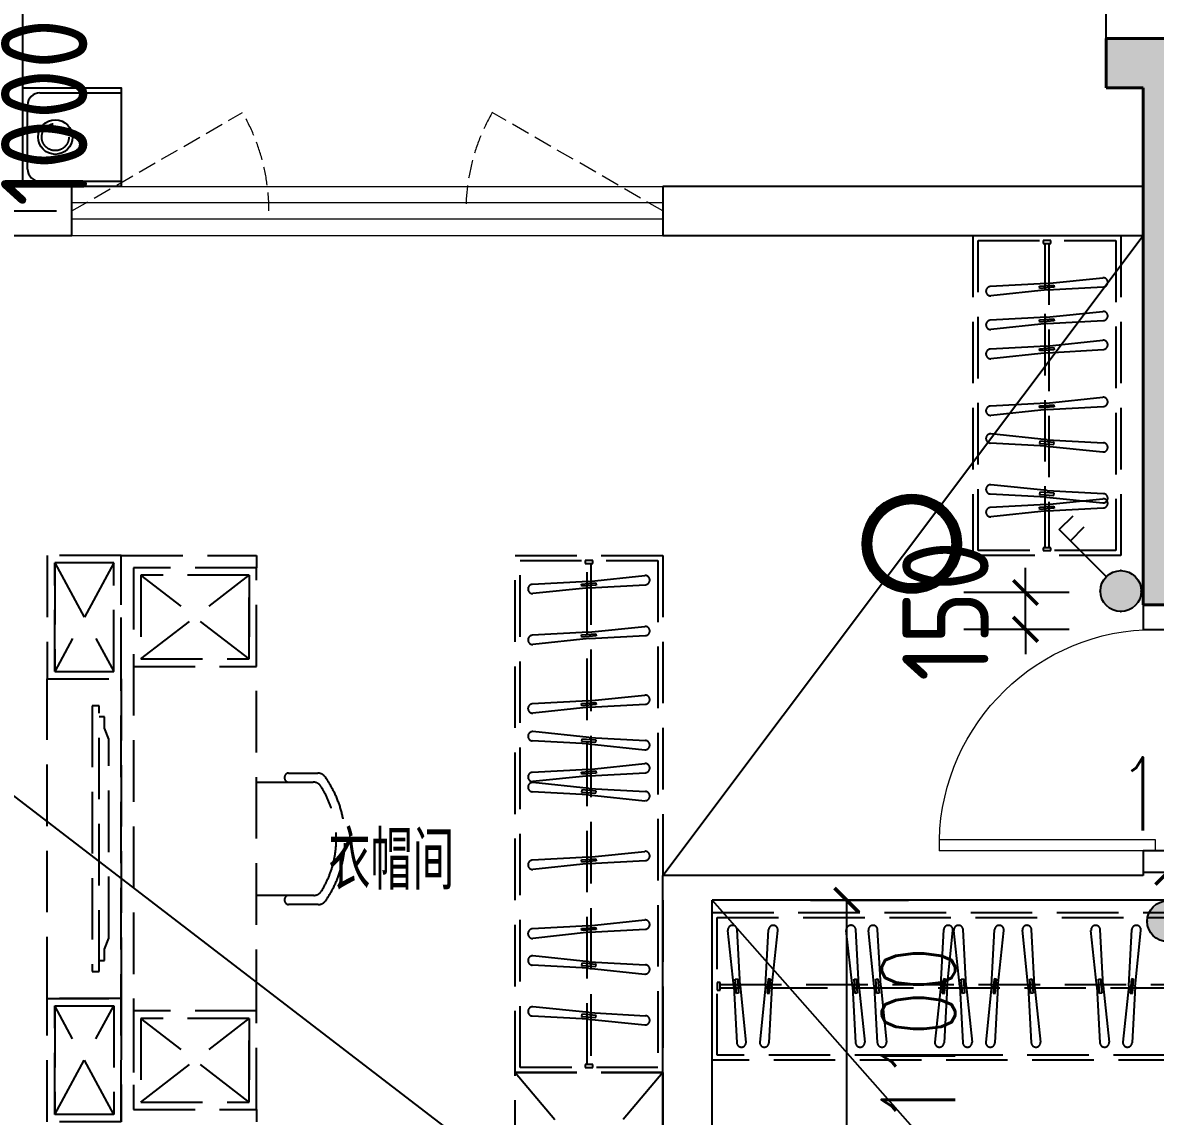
# Model space of a CAD drawing. Extents: x 3753737 to 4713801, y -857380 to 24339.
# Drawn here: x 4644049 to 4648649, y -765638 to -761195 of the extents above; entities that cross this region are included whole.
import ezdxf
from ezdxf.enums import TextEntityAlignment as Align

# ---------------------------------------------------------------- set-up
doc = ezdxf.new("R2010")
doc.units = 0
doc.header["$LTSCALE"] = 1000
doc.header["$MEASUREMENT"] = 0
doc.linetypes.add('A户型$0$DASH', pattern=[0.35, 0.25, -0.1])
doc.linetypes.add('DASH', pattern=[0.35, 0.25, -0.1])
doc.layers.get('0').update_dxf_attribs({"linetype": 'CONTINUOUS'})
doc.layers.get('Defpoints').update_dxf_attribs({"linetype": 'CONTINUOUS'})
for name, color, linetype in [('!!电气', 1, 'CONTINUOUS'), ('5fur', 175, 'CONTINUOUS'), ('EQUIP-照明', 3, 'CONTINUOUS'), ('TEL_TEXT', 7, 'CONTINUOUS'), ('VPIPE-雨水', 4, 'DASH'), ('WALL', 252, 'CONTINUOUS'), ('管', 193, 'CONTINUOUS')]:
    doc.layers.add(name, color=color, linetype=linetype)
for name, color, linetype, lineweight in [('COLUMN', 252, 'CONTINUOUS', 40), ('PUB_HATCH', 8, 'CONTINUOUS', 9), ('PUB_TEXT', 7, 'CONTINUOUS', 20), ('WINDOW', 146, 'CONTINUOUS', 20)]:
    doc.layers.add(name, color=color, linetype=linetype, lineweight=lineweight)
doc.styles.add('_TCH_DIM_T3', font='SIMPLEX.shx', dxfattribs={"width": 0.705882, "bigfont": 'GBCBIG.shx'})
doc.styles.add('_TEL_DIM', font='SIMPLEX', dxfattribs={"width": 0.8, "height": 3.5, "bigfont": 'HZTXT'})
doc.styles.get("Standard").update_dxf_attribs({"font": 'gbenor.shx', "bigfont": 'gbcbig.shx'})
doc.dimstyles.new('_TCH_ARCH&&100', dxfattribs={"dimtxt": 297.5, "dimasz": 100, "dimexe": 250, "dimexo": 300, "dimgap": 100, "dimtad": 1, "dimdec": 0, "dimzin": 0, "dimdsep": 46, "dimtxsty": '_TCH_DIM_T3', "dimblk": 'ARCHTICK', "dimcen": 0.09, "dimclrt": 7, "dimazin": 2, "dimtfac": 1, "dimtdec": 0, "dimtix": 1, "dimtmove": 2, "dimatfit": 3, "dimfxl": 1, "dimtolj": 1, "dimtzin": 0, "dimarcsym": 0})
doc.dimstyles.get("Standard").update_dxf_attribs({"dimscale": 100, "dimtxt": 3.5, "dimasz": 1, "dimexe": 2.5, "dimexo": 3, "dimgap": 1.5, "dimtad": 1, "dimdec": 0, "dimzin": 0, "dimdsep": 46, "dimtxsty": 'Standard', "dimblk": 'ARCHTICK', "dimcen": 0.09, "dimadec": 0, "dimazin": 0, "dimtfac": 1, "dimtdec": 0, "dimtix": 1, "dimtmove": 2, "dimatfit": 3, "dimfxl": 1, "dimtolj": 1, "dimtzin": 0, "dimarcsym": 0})

# ---------------------------------------------------------------- blocks, each defined once
blk = doc.blocks.new('dfgdfgsf')
at = {"layer": '5fur', "color": 252, "linetype": 'A户型$0$DASH'}
for p, q in [((2086566.6, -1251032.2), (2086536.6, -1251032.2)), ((2086536.6, -1251032.2), (2086536.6, -1251044.2)), ((2086536.6, -1251044.2), (2086566.6, -1251044.2)), ((2086559.1, -1251044.2), (2086559.1, -1252280.2)), ((2086566.6, -1251044.2), (2086566.6, -1251032.2)), ((2086550, -1251207.2), (2086778, -1251183.4)), ((2086550, -1251207.2), (2086321.1, -1251219.5)), ((2086552.1, -1251233.2), (2086324, -1251257)), ((2086552.1, -1251233.2), (2086781, -1251221)), ((2086550, -1251343.9), (2086777.6, -1251320.2)), ((2086550, -1251343.9), (2086321.1, -1251356.2)), ((2086552.1, -1251369.9), (2086324, -1251393.8)), ((2086552.1, -1251369.9), (2086781, -1251357.7)), ((2086550, -1251460.9), (2086321.1, -1251473.2)), ((2086550, -1251460.9), (2086778, -1251437.1)), ((2086552.1, -1251488.9), (2086324, -1251512.8)), ((2086552.3, -1251488.9), (2086781, -1251474.7)), ((2086550, -1251692.8), (2086321.1, -1251705.1)), ((2086550, -1251692.8), (2086778, -1251669)), ((2086552, -1251718.8), (2086323.9, -1251742.7)), ((2086552.1, -1251718.8), (2086781, -1251706.6)), ((2086552.1, -1251841.5), (2086324, -1251817.7)), ((2086552.1, -1251841.5), (2086781, -1251853.8)), ((2086550, -1251867.5), (2086321.1, -1251855.3)), ((2086550, -1251867.5), (2086778, -1251891.4)), ((2086552.1, -1252048.4), (2086324, -1252024.5)), ((2086550, -1252074.4), (2086321.1, -1252062.1)), ((2086552.1, -1252048.4), (2086781, -1252060.6)), ((2086550, -1252104.9), (2086321.1, -1252117.2)), ((2086550, -1252074.4), (2086778, -1252098.2)), ((2086550, -1252104.9), (2086778, -1252081.1)), ((2086552.1, -1252130.9), (2086324, -1252154.8)), ((2086552.1, -1252130.9), (2086781, -1252118.7)), ((2086566.6, -1252280.2), (2086536.6, -1252280.2)), ((2086536.6, -1252280.2), (2086536.6, -1252292.2)), ((2086536.6, -1252292.2), (2086566.6, -1252292.2)), ((2086566.6, -1252292.2), (2086566.6, -1252280.2)), ((2082791.6, -1252312.2), (2083341.6, -1252312.2)), ((2082791.6, -1254612.2), (2082791.6, -1252312.2)), ((2083341.6, -1252312.2), (2083341.6, -1252362.2)), ((2084706.6, -1252332.2), (2084676.6, -1252332.2)), ((2084676.6, -1252332.2), (2084676.6, -1252344.2)), ((2084676.6, -1252344.2), (2084706.6, -1252344.2)), ((2084699.1, -1252344.2), (2084699.1, -1254380.2)), ((2084706.6, -1252344.2), (2084706.6, -1252332.2)), ((2083341.6, -1252362.2), (2082841.6, -1252362.2)), ((2082841.6, -1252362.2), (2082841.6, -1254562.2)), ((2084690, -1252416.9), (2084918.1, -1252393.1)), ((2084690, -1252416.9), (2084461.1, -1252429.1)), ((2084692.1, -1252442.9), (2084921, -1252430.7)), ((2084692.1, -1252442.9), (2084464, -1252466.7)), ((2084690, -1252623.7), (2084461.1, -1252636)), ((2084690, -1252623.7), (2084918.1, -1252599.9)), ((2084692.1, -1252649.7), (2084464, -1252673.6)), ((2084692.1, -1252649.7), (2084921, -1252637.5)), ((2083341.6, -1254162.2), (2083341.6, -1252762.2)), ((2084690, -1252902.5), (2084918.1, -1252878.7)), ((2084690, -1252902.5), (2084461.1, -1252914.8)), ((2084692, -1252928.5), (2084463.9, -1252952.3)), ((2084692.1, -1252928.5), (2084921, -1252916.3)), ((2084692.1, -1253051.2), (2084464, -1253027.4)), ((2084690, -1253077.2), (2084461.1, -1253065)), ((2084690, -1253077.2), (2084918.1, -1253101.1)), ((2084692.1, -1253051.2), (2084921, -1253063.5)), ((2084690, -1253180.6), (2084918.1, -1253156.8)), ((2083455.1, -1253212.4), (2083455.1, -1253216.1)), ((2083471.7, -1253195.9), (2083589.8, -1253195.9)), ((2084690, -1253180.6), (2084461.1, -1253192.8)), ((2084692.1, -1253206.6), (2084464, -1253230.4)), ((2084692.1, -1253206.6), (2084921, -1253194.4)), ((2083341.6, -1253232.7), (2083571.8, -1253232.7)), ((2084692.1, -1253258.1), (2084464, -1253234.2)), ((2084692.1, -1253258.1), (2084921, -1253270.3)), ((2084690, -1253284.1), (2084461.1, -1253271.8)), ((2084690, -1253284.1), (2084918.1, -1253307.9)), ((2084690, -1253537.4), (2084461.1, -1253549.7)), ((2084690, -1253537.4), (2084917.6, -1253513.7)), ((2084692.1, -1253563.5), (2084464, -1253587.3)), ((2084692.1, -1253563.5), (2084921, -1253551.2)), ((2083573.7, -1253692.7), (2083341.6, -1253692.7)), ((2083455.1, -1253709.2), (2083455.1, -1253712.9)), ((2083591.6, -1253730), (2083471.7, -1253730)), ((2084690, -1253816.2), (2084461.1, -1253828.5)), ((2084690, -1253816.2), (2084918.1, -1253792.4)), ((2084692, -1253842.3), (2084464, -1253868.1)), ((2084692.1, -1253842.2), (2084921, -1253830)), ((2085279.3, -1254062.7), (2085255.5, -1253834.7)), ((2085305.3, -1254060.6), (2085293.1, -1253831.7)), ((2085408.7, -1254060.6), (2085420.9, -1253831.7)), ((2085434.7, -1254062.7), (2085458.5, -1253834.7)), ((2085761.5, -1254062.6), (2085735.7, -1253834.7)), ((2085787.6, -1254060.6), (2085775.3, -1253831.7)), ((2085850, -1254062.7), (2085826.2, -1253834.7)), ((2085876.1, -1254060.6), (2085863.8, -1253831.7)), ((2086119.7, -1254060.6), (2086131.9, -1253831.7)), ((2086145.7, -1254062.7), (2086169.5, -1253834.7)), ((2086197.2, -1254062.7), (2086173.3, -1253834.7)), ((2086223.2, -1254060.6), (2086210.9, -1253831.7)), ((2086326.5, -1254060.6), (2086338.8, -1253831.7)), ((2086352.5, -1254062.7), (2086376.4, -1253834.7)), ((2086475.2, -1254062.6), (2086451.4, -1253834.6)), ((2086501.3, -1254060.6), (2086489, -1253831.7)), ((2086754, -1254062.7), (2086730.2, -1253834.7)), ((2086780, -1254060.6), (2086767.8, -1253831.7)), ((2086883.4, -1254060.6), (2086895.7, -1253831.7)), ((2086909.4, -1254062.7), (2086933.2, -1253834.7)), ((2084692.1, -1253962.2), (2084464, -1253938.4)), ((2084690, -1253988.3), (2084461.1, -1253976)), ((2084690, -1253988.3), (2084918.1, -1254012.1)), ((2084692.1, -1253962.2), (2084921, -1253974.5)), ((2085223.6, -1254047.2), (2085211.6, -1254047.2)), ((2085211.6, -1254047.2), (2085211.6, -1254077.2)), ((2085223.6, -1254077.2), (2085223.6, -1254047.2)), ((2085211.6, -1254077.2), (2085223.6, -1254077.2)), ((2087059.6, -1254069.7), (2085223.6, -1254069.7)), ((2085279.3, -1254062.7), (2085291.6, -1254291.6)), ((2085305.3, -1254060.6), (2085329.1, -1254288.7)), ((2085408.7, -1254060.6), (2085384.9, -1254288.7)), ((2085434.7, -1254062.7), (2085422.5, -1254291.6)), ((2085761.5, -1254062.7), (2085773.8, -1254291.6)), ((2085787.6, -1254060.6), (2085811.4, -1254288.7)), ((2085850, -1254062.7), (2085862.3, -1254291.6)), ((2085876.1, -1254060.6), (2085899.9, -1254288.7)), ((2086119.7, -1254060.6), (2086095.9, -1254288.7)), ((2086145.7, -1254062.7), (2086133.5, -1254291.6)), ((2086197.2, -1254062.7), (2086209.4, -1254291.6)), ((2086223.2, -1254060.6), (2086247, -1254288.7)), ((2086326.5, -1254060.6), (2086302.7, -1254288.7)), ((2086352.5, -1254062.7), (2086340.3, -1254291.6)), ((2086475.2, -1254062.7), (2086487.5, -1254291.6)), ((2086501.3, -1254060.6), (2086525.1, -1254288.7)), ((2086754, -1254062.7), (2086766.3, -1254291.6)), ((2086780, -1254060.6), (2086803.9, -1254288.7)), ((2086883.4, -1254060.6), (2086859.6, -1254288.7)), ((2086909.4, -1254062.7), (2086897.2, -1254291.6)), ((2084690, -1254195.1), (2084461.1, -1254182.8)), ((2084692.1, -1254169.1), (2084464, -1254145.3)), ((2084692.1, -1254169.1), (2084921, -1254181.3)), ((2084690, -1254195.1), (2084918.1, -1254218.9)), ((2084991.6, -1254412.2), (2084391.6, -1255125.1)), ((2084391.6, -1254412.2), (2084991.6, -1255125.1)), ((2084391.6, -1254412.2), (2084991.6, -1254412.2)), ((2084391.6, -1255125.1), (2084391.6, -1254412.2)), ((2084706.6, -1254380.2), (2084676.6, -1254380.2)), ((2084676.6, -1254380.2), (2084676.6, -1254392.2)), ((2084676.6, -1254392.2), (2084706.6, -1254392.2)), ((2084706.6, -1254392.2), (2084706.6, -1254380.2)), ((2084991.6, -1254412.2), (2084991.6, -1255125.1)), ((2082841.6, -1254562.2), (2083341.6, -1254562.2)), ((2083341.6, -1254562.2), (2083341.6, -1254612.2))]:
    blk.add_line(p, q, dxfattribs=at)
at = {"layer": '5fur', "color": 252, "linetype": 'A户型$0$DASH', "extrusion": (-0.677281, 0.735724, 0)}
for p, q in [((2082701.9, -1252922.2), (2082673.3, -1252922.2)), ((2082673.3, -1252922.2), (2082673.3, -1254002.2)), ((2082701.9, -1254002.2), (2082701.9, -1252922.2)), ((2082723.5, -1252967.4), (2082701.9, -1252967.4)), ((2082723.5, -1253012.7), (2082723.5, -1252967.4)), ((2082741.6, -1253057.9), (2082723.5, -1253012.7)), ((2082741.6, -1253866.5), (2082741.6, -1253057.9)), ((2082723.5, -1253911.7), (2082741.6, -1253866.5)), ((2082723.5, -1253956.9), (2082723.5, -1253911.7)), ((2082701.9, -1253956.9), (2082723.5, -1253956.9)), ((2082673.3, -1254002.2), (2082701.9, -1254002.2))]:
    blk.add_line(p, q, dxfattribs=at)
at = {"layer": '5fur', "color": 252, "linetype": 'A户型$0$DASH'}
for points in [[(2086851.6, -1252312.2), (2086251.6, -1252312.2), (2086251.6, -1251012.2), (2086851.6, -1251012.2)], [(2086831.6, -1252292.2), (2086271.6, -1252292.2), (2086271.6, -1251032.2), (2086831.6, -1251032.2)], [(2086580, -1251222.3), (2086522.1, -1251226.9), (2086521.4, -1251218.2), (2086579.3, -1251213.6)], [(2086580, -1251359), (2086522.1, -1251363.6), (2086521.4, -1251354.9), (2086579.3, -1251350.4)], [(2086580, -1251476), (2086522.1, -1251480.6), (2086521.4, -1251471.9), (2086579.3, -1251467.4)], [(2086580, -1251707.9), (2086522.1, -1251712.5), (2086521.4, -1251703.8), (2086579.3, -1251699.2)], [(2086580, -1251852.5), (2086522.1, -1251847.9), (2086521.4, -1251856.6), (2086579.3, -1251861.1)], [(2086580, -1252059.3), (2086522.1, -1252054.7), (2086521.4, -1252063.4), (2086579.3, -1252068)], [(2086580, -1252120), (2086522.1, -1252124.6), (2086521.4, -1252115.9), (2086579.3, -1252111.4)], [(2082791.6, -1252312.2), (2082491.6, -1252312.2), (2082491.6, -1252813.2), (2082791.6, -1252813.2)], [(2082761.6, -1252342.2), (2082521.6, -1252342.2), (2082521.6, -1252783.2), (2082761.6, -1252783.2)], [(2084991.6, -1254412.2), (2084391.6, -1254412.2), (2084391.6, -1252312.2), (2084991.6, -1252312.2)], [(2084971.6, -1254392.2), (2084411.6, -1254392.2), (2084411.6, -1252332.2), (2084971.6, -1252332.2)], [(2082841.6, -1252762.2), (2083341.6, -1252762.2), (2083341.6, -1252362.2), (2082841.6, -1252362.2)], [(2082871.6, -1252732.2), (2083311.6, -1252732.2), (2083311.6, -1252392.2), (2082871.6, -1252392.2)], [(2084720, -1252432), (2084662.1, -1252436.6), (2084661.5, -1252427.9), (2084719.3, -1252423.3)], [(2084720, -1252638.8), (2084662.1, -1252643.4), (2084661.5, -1252634.7), (2084719.3, -1252630.1)], [(2082791.6, -1252813.2), (2082791.6, -1254111.2), (2082491.6, -1254111.2), (2082491.6, -1252813.2)], [(2084720, -1252917.6), (2084662.1, -1252922.2), (2084661.5, -1252913.5), (2084719.3, -1252908.9)], [(2084720, -1253062.1), (2084662.1, -1253057.6), (2084661.5, -1253066.2), (2084719.3, -1253070.8)], [(2084720, -1253195.7), (2084662.1, -1253200.3), (2084661.5, -1253191.6), (2084719.3, -1253187)], [(2084720, -1253269), (2084662.1, -1253264.4), (2084661.5, -1253273.1), (2084719.3, -1253277.6)], [(2084720, -1253552.5), (2084662.1, -1253557.1), (2084661.5, -1253548.4), (2084719.3, -1253543.9)], [(2085191.6, -1254362.2), (2085191.6, -1253762.2), (2087091.6, -1253762.2), (2087091.6, -1254362.2)], [(2085211.6, -1254342.2), (2085211.6, -1253782.2), (2087071.6, -1253782.2), (2087071.6, -1254342.2)], [(2084720, -1253831.3), (2084662.1, -1253835.9), (2084661.5, -1253827.2), (2084719.3, -1253822.7)], [(2084720, -1253973.2), (2084662.1, -1253968.6), (2084661.5, -1253977.3), (2084719.3, -1253981.8)], [(2085290.2, -1254090.6), (2085285.7, -1254032.8), (2085294.3, -1254032.1), (2085298.9, -1254089.9)], [(2085423.8, -1254090.6), (2085428.4, -1254032.8), (2085419.7, -1254032.1), (2085415.1, -1254089.9)], [(2085772.5, -1254090.6), (2085767.9, -1254032.8), (2085776.6, -1254032.1), (2085781.1, -1254089.9)], [(2085861, -1254090.6), (2085856.4, -1254032.8), (2085865.1, -1254032.1), (2085869.6, -1254089.9)], [(2086134.8, -1254090.6), (2086139.4, -1254032.8), (2086130.7, -1254032.1), (2086126.1, -1254089.9)], [(2086208.1, -1254090.6), (2086203.5, -1254032.8), (2086212.2, -1254032.1), (2086216.7, -1254089.9)], [(2086341.6, -1254090.6), (2086346.2, -1254032.8), (2086337.5, -1254032.1), (2086333, -1254089.9)], [(2086486.2, -1254090.6), (2086481.6, -1254032.8), (2086490.3, -1254032.1), (2086494.8, -1254089.9)], [(2086764.9, -1254090.6), (2086760.4, -1254032.8), (2086769.1, -1254032.1), (2086773.6, -1254089.9)], [(2086898.5, -1254090.6), (2086903.1, -1254032.8), (2086894.4, -1254032.1), (2086889.8, -1254089.9)], [(2082791.6, -1254612.2), (2082491.6, -1254612.2), (2082491.6, -1254111.2), (2082791.6, -1254111.2)], [(2082761.6, -1254582.2), (2082521.6, -1254582.2), (2082521.6, -1254141.2), (2082761.6, -1254141.2)], [(2082841.6, -1254562.2), (2083341.6, -1254562.2), (2083341.6, -1254162.2), (2082841.6, -1254162.2)], [(2084720, -1254180), (2084662.1, -1254175.4), (2084661.5, -1254184.1), (2084719.3, -1254188.7)], [(2082871.6, -1254532.2), (2083311.6, -1254532.2), (2083311.6, -1254192.2), (2082871.6, -1254192.2)]]:
    blk.add_lwpolyline(points, close=True, dxfattribs=at)
for points in [[(2086544.1, -1252280.2), (2086544.1, -1251044.2)], [(2082761.6, -1252342.2), (2082521.6, -1252783.2), (2082521.6, -1252342.2), (2082761.6, -1252783.2)], [(2084684.1, -1254380.2), (2084684.1, -1252344.2)], [(2082871.6, -1252732.2), (2083311.6, -1252392.2), (2083311.6, -1252732.2), (2082871.6, -1252392.2)], [(2085223.6, -1254054.7), (2087059.6, -1254054.7)], [(2082761.6, -1254582.2), (2082521.6, -1254141.2), (2082521.6, -1254582.2), (2082761.6, -1254141.2)], [(2082871.6, -1254532.2), (2083311.6, -1254192.2), (2083311.6, -1254532.2), (2082871.6, -1254192.2)]]:
    blk.add_lwpolyline(points, dxfattribs=at)
for centre, radius, start, end in [((2086779.5, -1251202.2), 18.8, 274.5125, 94.5125), ((2086322.5, -1251238.2), 18.8, 94.5125, 274.5125), ((2086779.5, -1251338.9), 18.8, 274.5125, 94.5125), ((2086322.5, -1251375), 18.8, 94.5125, 274.5125), ((2086323.5, -1251492.9), 19.9, 97.2513, 271.6273), ((2086779.5, -1251455.9), 18.8, 274.5125, 94.5125), ((2086779.5, -1251687.8), 18.8, 274.5125, 94.5125), ((2086322.4, -1251723.9), 18.8, 94.5125, 274.5125), ((2086322.5, -1251836.5), 18.8, 85.4875, 265.4875), ((2086779.5, -1251872.6), 18.8, 265.4875, 85.4875), ((2086322.5, -1252043.3), 18.8, 85.4875, 265.4875), ((2086779.5, -1252079.4), 18.8, 265.4875, 85.4875), ((2086322.5, -1252136), 18.8, 94.5125, 274.5125), ((2086779.5, -1252099.9), 18.8, 274.5125, 94.5125), ((2084919.5, -1252411.9), 18.8, 274.5125, 94.5125), ((2084462.6, -1252447.9), 18.8, 94.5125, 274.5125), ((2084919.5, -1252618.7), 18.8, 274.5125, 94.5125), ((2084462.6, -1252654.8), 18.8, 94.5125, 274.5125), ((2084919.5, -1252897.5), 18.8, 274.5125, 94.5125), ((2084462.5, -1252933.6), 18.8, 94.5125, 274.5125), ((2084462.6, -1253046.2), 18.8, 85.4875, 265.4875), ((2084919.5, -1253082.3), 18.8, 265.4875, 85.4875), ((2084919.5, -1253175.6), 18.8, 274.5125, 94.5125), ((2083471.7, -1253212.4), 16.6, 90, 180), ((2083471.7, -1253216.1), 16.6, 180, 270), ((2083589.8, -1253232.7), 36.8, 35.5996, 90), ((2083266.3, -1253464.2), 434.6, 324.8603, 35.5996), ((2084462.6, -1253211.6), 18.8, 94.5125, 274.5125), ((2083571.8, -1253269.5), 36.8, 32.5234, 90), ((2083266.3, -1253464.2), 399, 328.0588, 32.5234), ((2084462.6, -1253253), 18.8, 85.4875, 265.4875), ((2084919.5, -1253289.1), 18.8, 265.4875, 85.4875), ((2084919.5, -1253532.4), 18.8, 274.5125, 94.5125), ((2084462.6, -1253568.5), 18.8, 94.5125, 274.5125), ((2083573.7, -1253655.9), 36.8, 270, 328.0588), ((2083471.7, -1253709.2), 16.6, 90, 180), ((2083472.6, -1253712.5), 17.5, 181.2281, 267.034), ((2083591.6, -1253693.2), 36.8, 270, 324.8603), ((2084919.5, -1253811.2), 18.8, 274.5125, 94.5125), ((2085274.3, -1253833.2), 18.8, 4.5125, 184.5125), ((2085439.7, -1253833.2), 18.8, 355.4875, 175.4875), ((2085755.6, -1253834.1), 19.9, 6.933, 181.6375), ((2085845, -1253833.2), 18.8, 4.5125, 184.5125), ((2086150.7, -1253833.2), 18.8, 355.4875, 175.4875), ((2086192.1, -1253833.2), 18.8, 4.5125, 184.5125), ((2086357.6, -1253833.2), 18.8, 355.4875, 175.4875), ((2086470.2, -1253833.1), 18.8, 4.5125, 184.5125), ((2086749, -1253833.2), 18.8, 4.5125, 184.5125), ((2086914.4, -1253833.2), 18.8, 355.4875, 175.4875), ((2084463.5, -1253848.2), 19.9, 96.933, 271.6375), ((2084462.6, -1253957.2), 18.8, 85.4875, 265.4875), ((2084919.5, -1253993.3), 18.8, 265.4875, 85.4875), ((2084462.6, -1254164), 18.8, 85.4875, 265.4875), ((2084919.5, -1254200.1), 18.8, 265.4875, 85.4875), ((2085310.4, -1254290.2), 18.8, 184.5125, 4.5125), ((2085403.7, -1254290.2), 18.8, 175.4875, 355.4875), ((2085792.6, -1254290.2), 18.8, 184.5125, 4.5125), ((2085881.1, -1254290.2), 18.8, 184.5125, 4.5125), ((2086114.7, -1254290.2), 18.8, 175.4875, 355.4875), ((2086228.2, -1254290.2), 18.8, 184.5125, 4.5125), ((2086321.5, -1254290.2), 18.8, 175.4875, 355.4875), ((2086506.3, -1254290.2), 18.8, 184.5125, 4.5125), ((2086785.1, -1254290.2), 18.8, 184.5125, 4.5125), ((2086878.4, -1254290.2), 18.8, 175.4875, 355.4875)]:
    blk.add_arc(centre, radius, start, end, dxfattribs=at)
blk = doc.blocks.new('GDGDGRD')
at = {"layer": 'PUB_HATCH'}
blk.add_hatch(color=256, dxfattribs=at).paths.add_polyline_path([(431966.6, 293615.4), (431616.6, 293615.4), (431616.6, 293415.4), (431766.6, 293415.4), (431766.6, 291315.4), (432166.6, 291315.4), (432166.6, 291515.4), (431966.6, 291515.4)])
at = {"layer": 'COLUMN', "color": 252}
for p, q in [((431966.6, 293615.4), (431616.6, 293615.4)), ((431616.6, 293615.4), (431616.6, 293415.4)), ((431616.6, 293415.4), (431766.6, 293415.4)), ((431766.6, 293415.4), (431766.6, 291315.4)), ((431766.6, 291315.4), (432166.6, 291315.4))]:
    blk.add_line(p, q, dxfattribs=at)
blk = doc.blocks.new('A$C3EB2330C')
at = {"layer": '管', "color": 252}
for p, q in [((0, 380), (330, 380)), ((380, 330), (380, 70)), ((330, 20), (0, 20))]:
    blk.add_line(p, q, dxfattribs=at)
blk.add_lwpolyline([(400, 400), (400, 0), (0, 0), (0, 400)], close=True, dxfattribs=at)
for centre, start, end in [((330, 330), 0, 90), ((330, 70), 270, 360)]:
    blk.add_arc(centre, 50, start, end, dxfattribs=at)
blk.add_ellipse((267.5, 200), major_axis=(-49.5, -49.5), ratio=1, start_param=-0.785398, end_param=5.497787, dxfattribs=at)
blk = doc.blocks.new('$DorLib2D$00000001')
for p, q in [((0.45, 0.975), (0.5, 0.975)), ((0.45, 0), (0.45, 0.975)), ((0.5, 0), (0.5, 0.975)), ((0.5, 0), (0.45, 0))]:
    blk.add_line(p, q)
at = {"lineweight": 13}
blk.add_arc((0.475, 0), 0.975, 91.4693, 180, dxfattribs=at)
blk = doc.blocks.new('$WINLIB2D$00000001')
at = {"color": 0}
for points in [[(-0.5, 0.5), (-0.5, -0.5)], [(-0.5, 0.5), (0.5, 0.5)], [(0.5, -0.5), (0.5, 0.5)], [(0.5, 0.1667), (-0.5, 0.1667)], [(0.5, -0.1667), (-0.5, -0.1667)], [(-0.5, -0.5), (0.5, -0.5)]]:
    blk.add_lwpolyline(points, dxfattribs=at)
blk = doc.blocks.new('A$C100F5A36')
at = {"layer": 'VPIPE-雨水', "color": 252}
blk.add_circle((18535, -12282.4), 55, dxfattribs=at)
at = {"layer": 'WALL', "color": 252}
for p, q in [((22802.5, -12082.4), (22802.5, -8082.4)), ((18402.5, -12482.4), (18402.5, -9682.4)), ((22802.5, -12082.4), (22952.5, -12082.4)), ((22952.5, -12482.4), (22952.5, -12082.4)), ((18602.5, -12482.4), (18402.5, -12482.4)), ((18602.5, -12682.4), (18602.5, -12482.4)), ((22952.5, -12482.4), (21002.5, -12482.4)), ((21002.5, -12482.4), (21002.5, -12682.4)), ((18302.5, -12682.4), (18602.5, -12682.4)), ((21002.5, -12682.4), (22952.5, -12682.4)), ((22952.5, -14082.4), (22952.5, -12682.4)), ((22952.4, -14082.4), (22952.4, -14282.4)), ((22952.4, -14282.4), (23052.4, -14282.4)), ((23052.4, -15182.4), (22952.4, -15182.4)), ((22952.4, -15182.4), (22952.4, -15282.4)), ((21002.5, -16982.4), (21002.5, -15282.4)), ((22952.4, -15282.4), (21002.5, -15282.4)), ((21202.5, -17082.4), (21202.5, -15382.4)), ((23052.4, -15382.4), (21202.5, -15382.4))]:
    blk.add_line(p, q, dxfattribs=at)
at = {"layer": 'WINDOW', "color": 252, "linetype": 'DASH', "ltscale": 0.3}
for points in [[(18602.5, -12582.4), (19295.3, -12182.4, -0.131652), (19402.5, -12582.4)], [(21002.5, -12582.4), (20309.6, -12182.4, 0.131652), (20202.5, -12582.4)]]:
    blk.add_lwpolyline(points, format="xyb", dxfattribs=at)
at = {"color": 252}
blk.add_blockref('GDGDGRD', (-408814.1, -305497.8), dxfattribs=at)
at = {"layer": 'WINDOW', "color": 252}
for name, p, xscale, yscale, zscale, rotation in [('$WINLIB2D$00000001', (19802.5, -12582.4), 2400, -200, 2400, 1.267179831401196e-08), ('$DorLib2D$00000001', (23002.4, -14732.4), -900, 900, -900, 89.99999999296047)]:
    blk.add_blockref(name, p, dxfattribs=dict(at, xscale=xscale, yscale=yscale, zscale=zscale, rotation=rotation))
blk.add_blockref('dfgdfgsf', (-2063989.1, 1238329.8), dxfattribs=at)
at = {"layer": '管', "color": 252, "rotation": 180}
blk.add_blockref('A$C3EB2330C', (18802.5, -12082.4), dxfattribs=at)
at = {"layer": 'PUB_TEXT', "color": 252}
blk.add_text('衣帽间', height=236.31, dxfattribs=at).set_placement((19644.9, -15339.9))
blk = doc.blocks.new('$equip$00001962')
for p, q in [((0.147, 0.356), (0.625, 0.833)), ((0.625, 0.833), (0.766, 0.692))]:
    blk.add_line(p, q)
blk.add_circle((0, 0.208), 0.208)
for p in [(0, 0.417), (-0.208, 0.208), (0.208, 0.208), (0, 0)]:
    blk.add_point(p)
for points in [[(-0.104, 0.389), (0.104, 0.389), (-0.18, 0.313), (0.18, 0.313)], [(0, 0.417), (0, 0.417), (-0.104, 0.389), (0.104, 0.389)], [(-0.18, 0.313), (0.18, 0.313), (-0.208, 0.208), (0.208, 0.208)], [(-0.18, 0.104), (0.18, 0.104), (-0.208, 0.208), (0.208, 0.208)], [(-0.104, 0.028), (0.104, 0.028), (-0.18, 0.104), (0.18, 0.104)], [(0, 0), (0, 0), (-0.104, 0.028), (0.104, 0.028)]]:
    blk.add_solid(points)
at = {"layer": 'TEL_TEXT', "style": '_TEL_DIM', "flags": 1}
blk.add_attdef('A', text='', height=0.00002, dxfattribs=at).set_placement((0, 0), align=Align.MIDDLE_CENTER)
blk = doc.blocks.new('$equip$00001963')
for p, q in [((0.147, 0.356), (0.625, 0.833)), ((0.625, 0.833), (0.766, 0.692)), ((0.512, 0.72), (0.653, 0.579))]:
    blk.add_line(p, q)
blk.add_circle((0, 0.208), 0.208)
for p in [(0, 0.417), (-0.208, 0.208), (0.208, 0.208), (0, 0)]:
    blk.add_point(p)
for points in [[(-0.104, 0.389), (0.104, 0.389), (-0.18, 0.313), (0.18, 0.313)], [(0, 0.417), (0, 0.417), (-0.104, 0.389), (0.104, 0.389)], [(-0.18, 0.313), (0.18, 0.313), (-0.208, 0.208), (0.208, 0.208)], [(-0.18, 0.104), (0.18, 0.104), (-0.208, 0.208), (0.208, 0.208)], [(-0.104, 0.028), (0.104, 0.028), (-0.18, 0.104), (0.18, 0.104)], [(0, 0), (0, 0), (-0.104, 0.028), (0.104, 0.028)]]:
    blk.add_solid(points)
at = {"layer": 'TEL_TEXT', "style": '_TEL_DIM', "flags": 1}
blk.add_attdef('A', text='', height=0.00002, dxfattribs=at).set_placement((0, 0), align=Align.MIDDLE_CENTER)
blk = doc.blocks.new('_ArchTick')
at = {"color": 0, "linetype": 'ByBlock', "const_width": 0.15}
blk.add_lwpolyline([(-0.5, -0.5), (0.5, 0.5)], dxfattribs=at)
blk = doc.blocks.new('*D292')
at = {"layer": '!!电气', "color": 0, "lineweight": -2, "transparency": 16777216}
for p, q in [((4648121.3, -763509.6), (4648121.3, -763409.6)), ((4648298.6, -763509.6), (4647871.3, -763509.6)), ((4648121.3, -763659.6), (4648121.3, -763509.6)), ((4648298.6, -763659.6), (4647871.3, -763659.6)), ((4648121.3, -763659.6), (4648121.3, -763759.6))]:
    blk.add_line(p, q, dxfattribs=at)
at = {"layer": 'Defpoints', "color": 0, "transparency": 16777216}
for p in [(4648121.3, -763509.6), (4648598.6, -763509.6), (4648598.6, -763659.6)]:
    blk.add_point(p, dxfattribs=at)
at = {"layer": '!!电气', "color": 0, "lineweight": -2, "transparency": 16777216, "xscale": 100, "yscale": 100, "zscale": 100}
for p, rotation in [((4648121.3, -763509.6), 270), ((4648121.3, -763659.6), 90)]:
    blk.add_blockref('_ArchTick', p, dxfattribs=dict(at, rotation=rotation))
at = {"layer": '!!电气', "color": 0, "transparency": 16777216, "insert": (4647796.3, -763584.6), "char_height": 350, "attachment_point": 5, "rotation": 90}
blk.add_mtext('\\A1;150', dxfattribs=at)
blk = doc.blocks.new('$equip$00001150')
at = {"const_width": 0.1}
blk.add_lwpolyline([(-0.45, 0, 1), (0.45, 0, 1)], format="xyb", close=True, dxfattribs=at)
blk.add_circle((0, 0), 0.5)
at = {"flags": 9}
blk.add_attdef('A', (0, 0), '', height=0.00002, dxfattribs=at)
blk = doc.blocks.new('*D293')
at = {"layer": '!!电气', "color": 0, "lineweight": -2, "transparency": 16777216}
for p, q in [((4643548.6, -761936.6), (4643548.6, -762309.6)), ((4643848.6, -761936.6), (4643848.6, -762309.6)), ((4643848.6, -762059.6), (4643548.6, -762059.6))]:
    blk.add_line(p, q, dxfattribs=at)
at = {"layer": 'Defpoints', "color": 0, "transparency": 16777216}
for p in [(4643548.6, -761636.6), (4643848.6, -761636.6), (4643548.6, -762059.6)]:
    blk.add_point(p, dxfattribs=at)
at = {"layer": '!!电气', "color": 0, "lineweight": -2, "transparency": 16777216, "xscale": 100, "yscale": 100, "zscale": 100, "rotation": 180}
blk.add_blockref('_ArchTick', (4643548.6, -762059.6), dxfattribs=at)
at = {"layer": '!!电气', "color": 0, "lineweight": -2, "transparency": 16777216, "xscale": 100, "yscale": 100, "zscale": 100}
blk.add_blockref('_ArchTick', (4643848.6, -762059.6), dxfattribs=at)
at = {"layer": '!!电气', "color": 0, "transparency": 16777216, "insert": (4643698.6, -762320.5), "char_height": 350, "attachment_point": 5}
blk.add_mtext('\\A1;300', dxfattribs=at)
blk = doc.blocks.new('*D294')
at = {"layer": '!!电气', "color": 0, "lineweight": -2, "transparency": 16777216}
for p, q in [((4643935.9, -760959.6), (4643935.9, -760859.6)), ((4643800.7, -760959.6), (4644185.9, -760959.6)), ((4643935.9, -761959.6), (4643935.9, -760959.6)), ((4643800.7, -761959.6), (4644185.9, -761959.6)), ((4643935.9, -761959.6), (4643935.9, -762059.6))]:
    blk.add_line(p, q, dxfattribs=at)
at = {"layer": 'Defpoints', "color": 0, "transparency": 16777216}
for p in [(4643500.7, -760959.6), (4643935.9, -760959.6), (4643500.7, -761959.6)]:
    blk.add_point(p, dxfattribs=at)
at = {"layer": '!!电气', "color": 0, "lineweight": -2, "transparency": 16777216, "xscale": 100, "yscale": 100, "zscale": 100}
for p, rotation in [((4643935.9, -760959.6), 270), ((4643935.9, -761959.6), 90)]:
    blk.add_blockref('_ArchTick', p, dxfattribs=dict(at, rotation=rotation))
at = {"layer": '!!电气', "color": 0, "transparency": 16777216, "insert": (4644136, -761559.6), "char_height": 350, "attachment_point": 5, "rotation": 90}
blk.add_mtext('\\A1;1000', dxfattribs=at)
blk = doc.blocks.new('*D354')
at = {"layer": '!!电气', "color": 0, "lineweight": -2, "transparency": 16777216}
for p, q in [((4647248.7, -764759.6), (4647645.5, -764759.6)), ((4647395.5, -765859.5), (4647395.5, -764759.6)), ((4647248.7, -765859.5), (4647645.5, -765859.5))]:
    blk.add_line(p, q, dxfattribs=at)
at = {"layer": 'Defpoints', "color": 0, "transparency": 16777216}
for p in [(4646948.7, -764759.6), (4647395.5, -764759.6), (4646948.7, -765859.5)]:
    blk.add_point(p, dxfattribs=at)
at = {"layer": '!!电气', "color": 0, "lineweight": -2, "transparency": 16777216, "xscale": 100, "yscale": 100, "zscale": 100}
for p, rotation in [((4647395.5, -764759.6), 89.99899700867323), ((4647395.5, -765859.5), 269.9989970086732)]:
    blk.add_blockref('_ArchTick', p, dxfattribs=dict(at, rotation=rotation))
at = {"layer": '!!电气', "color": 7, "transparency": 16777216, "insert": (4647686.6, -765309.6), "char_height": 297.5, "attachment_point": 5, "rotation": 89.999, "style": '_TCH_DIM_T3'}
blk.add_mtext('\\A1;1100', dxfattribs=at)
blk = doc.blocks.new('*D356')
at = {"layer": '!!电气', "color": 0, "lineweight": -2, "transparency": 16777216}
for p, q in [((4648698.7, -764709.6), (4648698.7, -764396.5)), ((4648848.7, -764709.6), (4648848.7, -764396.5)), ((4648698.7, -764646.5), (4648598.7, -764646.5)), ((4648698.7, -764646.5), (4648848.7, -764646.5)), ((4648848.7, -764646.5), (4648948.7, -764646.5))]:
    blk.add_line(p, q, dxfattribs=at)
at = {"layer": 'Defpoints', "color": 0, "transparency": 16777216}
for p in [(4648848.7, -764646.5), (4648698.7, -765009.6), (4648848.7, -765009.6)]:
    blk.add_point(p, dxfattribs=at)
at = {"layer": '!!电气', "color": 0, "lineweight": -2, "transparency": 16777216, "xscale": 100, "yscale": 100, "zscale": 100}
for p, rotation in [((4648698.7, -764646.5), 359.9989964790362), ((4648848.7, -764646.5), 179.9989964790363)]:
    blk.add_blockref('_ArchTick', p, dxfattribs=dict(at, rotation=rotation))
at = {"layer": '!!电气', "color": 7, "transparency": 16777216, "insert": (4648768.4, -764327.8), "char_height": 297.5, "attachment_point": 5, "rotation": 359.999, "style": '_TCH_DIM_T3'}
blk.add_mtext('\\A1;150', dxfattribs=at)

msp = doc.modelspace()

# ---------------------------------------------------------------- block references
at = {"layer": '!!电气'}
msp.add_blockref('A$C100F5A36', (4625646.2, -749377.2), dxfattribs=at)

# ---------------------------------------------------------------- next in the draw order: linework, layer by layer
at = {"layer": '!!电气', "color": 1}
for points in [[(4646648.6, -766359.6), (4641048.6, -762059.6)], [(4646648.6, -764659.6), (4648598.6, -762059.6)], [(4646848.6, -764759.6), (4649848.6, -768159.6)]]:
    msp.add_lwpolyline(points, dxfattribs=at)

# ---------------------------------------------------------------- next in the draw order: block references
at = {"layer": 'EQUIP-照明', "color": 4, "xscale": 400, "yscale": 400, "zscale": 400}
msp.add_blockref('$equip$00001150', (4647659.6, -763311.6), dxfattribs=at)
at = {"layer": 'EQUIP-照明', "color": 4, "xscale": 400, "yscale": 400, "zscale": 400, "rotation": 90}
msp.add_blockref('$equip$00001963', (4648591.7, -763504), dxfattribs=at)
at = {"layer": 'EQUIP-照明', "color": 2, "xscale": 400, "yscale": 400, "zscale": 400}
msp.add_blockref('$equip$00001962', (4648698.7, -764928.4), dxfattribs=at)

# ---------------------------------------------------------------- next in the draw order: dimensions: what is measured, and where the dimension line sits
at = {"layer": '!!电气', "color": 1}
dim = msp.add_linear_dim(base=(4643935.9, -760959.6), p1=(4643500.7, -761959.6), p2=(4643500.7, -760959.6), angle=90, dimstyle='Standard', override={"dimzin": 8}, dxfattribs=at)
dim.commit()
dim.dimension.update_dxf_attribs({"geometry": '*D294', "text_midpoint": (4644136, -761559.6), "dimtype": 128})
dim = msp.add_linear_dim(base=(4643548.6, -762059.6), p1=(4643848.6, -761636.6), p2=(4643548.6, -761636.6), dimstyle='Standard', override={"dimzin": 8}, dxfattribs=at)
dim.commit()
dim.dimension.update_dxf_attribs({"geometry": '*D293', "text_midpoint": (4643698.6, -762320.5), "dimtype": 128})
dim = msp.add_linear_dim(base=(4648121.3, -763509.6), p1=(4648598.6, -763659.6), p2=(4648598.6, -763509.6), angle=90, dimstyle='Standard', override={"dimzin": 8}, dxfattribs=at)
dim.commit()
dim.dimension.update_dxf_attribs({"geometry": '*D292', "text_midpoint": (4647796.3, -763584.6)})
for base, p1, p2, angle, text, picture, middle in [((4648848.7, -764646.5), (4648698.7, -765009.6), (4648848.7, -765009.6), 359.999, '150', '*D356', (4648768.4, -764327.8)), ((4647395.5, -764759.6), (4646948.7, -765859.5), (4646948.7, -764759.6), 89.999, '1100', '*D354', (4647686.6, -765309.6))]:
    dim = msp.add_linear_dim(base=base, p1=p1, p2=p2, angle=angle, text=text, dimstyle='_TCH_ARCH&&100', dxfattribs=at)
    dim.commit()
    dim.dimension.update_dxf_attribs({"geometry": picture, "text_midpoint": middle, "dimtype": 129})

doc.saveas('drawing.dxf')
